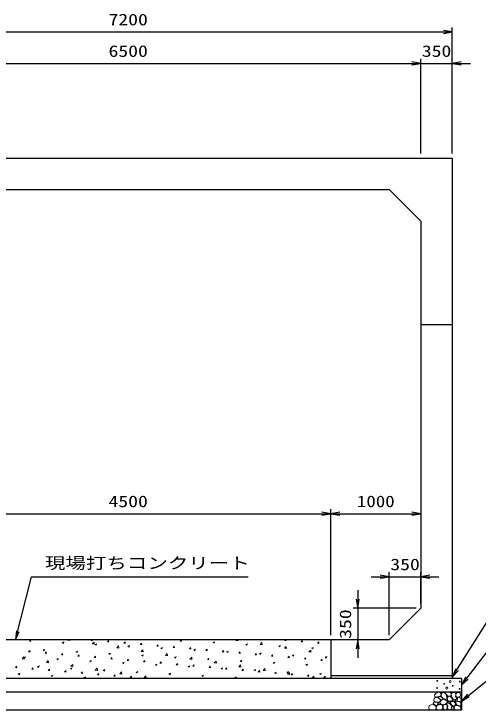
# Model space of a CAD drawing. Units: millimetres at full size. Extents: x 0 to 42050, y 0 to 29700.
# Drawn here: x 7256 to 12411, y 13570 to 21300 of the extents above; entities that cross this region are included whole.
import ezdxf
from ezdxf.enums import TextEntityAlignment as Align

# ---------------------------------------------------------------- set-up
doc = ezdxf.new("R2010")
doc.units = ezdxf.units.MM
for name, color, linetype, lineweight in [('D-DCR-HCHn', 4, 'Continuous', 9), ('D-STR-DIM', 7, 'Continuous', 25), ('D-STR-STRn', 1, 'Continuous', 25), ('D-STR-TXT', 7, 'Continuous', 25)]:
    doc.layers.add(name, color=color, linetype=linetype, lineweight=lineweight)
doc.styles.add('ＭＳ ゴシック', font='')
doc.styles.get('ＭＳ ゴシック').set_extended_font_data('MS Gothic')

# ---------------------------------------------------------------- blocks, each defined once
blk = doc.blocks.new('open_arrow')
at = {"color": 0, "linetype": 'Continuous', "lineweight": -2}
blk.add_lwpolyline([(7.5, 1.25), (0, 0), (7.5, -1.25)], dxfattribs=at)

msp = doc.modelspace()

# ---------------------------------------------------------------- linework, layer by layer
at = {"layer": 'D-DCR-HCHn'}
for p, q in [((7427.549, 14339.53), (7445.334, 14346.357)), ((7427.574, 14339.494), (7440.209, 14330.972)), ((7440.223, 14330.975), (7445.373, 14346.324)), ((7792.58, 14319.188), (7810.365, 14326.014)), ((7792.605, 14319.151), (7805.24, 14310.629)), ((7805.254, 14310.633), (7810.404, 14325.982)), ((7855.178, 14346.048), (7858.97, 14350)), ((7855.206, 14345.989), (7877.796, 14342.485)), ((7877.774, 14342.509), (7876.902, 14350)), ((8113.014, 14344.424), (8117.693, 14350)), ((8113.015, 14344.41), (8128.197, 14343.082)), ((8126.257, 14304.005), (8146.041, 14324.624)), ((8126.286, 14303.946), (8148.875, 14300.443)), ((8128.306, 14343), (8127.015, 14350)), ((8148.853, 14300.467), (8146.047, 14324.589)), ((8157.612, 14298.845), (8175.396, 14305.672)), ((8170.285, 14290.29), (8175.435, 14305.639)), ((8295.199, 14328.485), (8307.444, 14343.078)), ((8295.199, 14328.471), (8310.381, 14327.143)), ((8310.49, 14327.06), (8307.553, 14342.981)), ((8477.383, 14312.532), (8492.565, 14311.203)), ((8477.384, 14312.546), (8489.629, 14327.139)), ((8492.674, 14311.119), (8489.737, 14327.041)), ((8659.568, 14296.607), (8671.814, 14311.2)), ((8674.858, 14295.179), (8671.921, 14311.101)), ((9101.091, 14340.083), (9118.876, 14346.91)), ((9101.114, 14340.047), (9113.748, 14331.525)), ((9113.763, 14331.529), (9118.913, 14346.878)), ((9466.122, 14319.74), (9483.907, 14326.567)), ((9466.145, 14319.704), (9478.779, 14311.182)), ((9478.794, 14311.187), (9483.944, 14326.536)), ((9719.056, 14341.22), (9727.481, 14350)), ((9719.086, 14341.157), (9741.675, 14337.654)), ((9741.652, 14337.681), (9740.219, 14350)), ((9831.154, 14299.397), (9848.938, 14306.224)), ((9843.824, 14290.844), (9848.974, 14306.193)), ((9990.135, 14299.177), (10009.919, 14319.796)), ((10012.732, 14295.639), (10009.925, 14319.761)), ((10263.981, 14344.198), (10279.163, 14342.87)), ((10263.987, 14344.212), (10268.844, 14350)), ((10279.271, 14342.774), (10277.938, 14350)), ((10446.165, 14328.259), (10461.347, 14326.931)), ((10446.172, 14328.273), (10458.417, 14342.866)), ((10461.455, 14326.833), (10458.518, 14342.755)), ((10628.349, 14312.32), (10643.531, 14310.992)), ((10628.356, 14312.333), (10640.602, 14326.927)), ((10643.638, 14310.893), (10640.702, 14326.814)), ((10774.633, 14340.635), (10775, 14340.776)), ((10774.654, 14340.6), (10775, 14340.366)), ((7419.519, 14217.123), (7431.764, 14231.716)), ((7434.812, 14215.704), (7431.875, 14231.626)), ((7579.164, 14237.265), (7596.948, 14244.092)), ((7579.189, 14237.229), (7591.823, 14228.706)), ((7591.837, 14228.71), (7596.988, 14244.059)), ((7944.195, 14216.922), (7961.98, 14223.749)), ((7956.868, 14208.368), (7962.018, 14223.717)), ((8157.636, 14298.809), (8170.27, 14290.287)), ((8397.336, 14261.963), (8417.12, 14282.582)), ((8397.365, 14261.903), (8419.955, 14258.4)), ((8419.932, 14258.424), (8417.126, 14282.547)), ((8522.643, 14278.502), (8540.428, 14285.329)), ((8522.667, 14278.466), (8535.301, 14269.944)), ((8535.315, 14269.948), (8540.466, 14285.297)), ((8659.567, 14296.593), (8674.749, 14295.264)), ((8668.415, 14219.921), (8688.199, 14240.539)), ((8691.011, 14216.382), (8688.205, 14240.505)), ((8841.751, 14280.654), (8856.933, 14279.325)), ((8841.753, 14280.667), (8853.998, 14295.261)), ((8857.041, 14279.239), (8854.105, 14295.16)), ((8887.674, 14258.16), (8905.459, 14264.987)), ((8887.697, 14258.124), (8900.332, 14249.602)), ((8900.346, 14249.606), (8905.496, 14264.955)), ((9023.935, 14264.715), (9039.117, 14263.386)), ((9023.938, 14264.728), (9036.183, 14279.321)), ((9039.225, 14263.299), (9036.288, 14279.22)), ((9206.12, 14248.776), (9221.302, 14247.447)), ((9206.122, 14248.789), (9218.368, 14263.382)), ((9221.409, 14247.358), (9218.472, 14263.28)), ((9252.706, 14237.817), (9270.49, 14244.644)), ((9252.728, 14237.782), (9265.363, 14229.259)), ((9265.377, 14229.264), (9270.527, 14244.613)), ((9388.304, 14232.837), (9403.486, 14231.508)), ((9388.307, 14232.85), (9400.552, 14247.443)), ((9403.593, 14231.418), (9400.656, 14247.339)), ((9570.492, 14216.911), (9582.737, 14231.504)), ((9585.777, 14215.478), (9582.84, 14231.399)), ((9617.737, 14217.474), (9635.522, 14224.301)), ((9630.408, 14208.921), (9635.558, 14224.27)), ((9831.176, 14299.362), (9843.81, 14290.84)), ((9990.165, 14299.115), (10012.755, 14295.611)), ((10196.185, 14279.055), (10213.97, 14285.882)), ((10196.206, 14279.019), (10208.841, 14270.497)), ((10208.855, 14270.502), (10214.005, 14285.851)), ((10261.214, 14257.135), (10280.998, 14277.754)), ((10261.244, 14257.072), (10283.834, 14253.568)), ((10283.811, 14253.596), (10281.004, 14277.719)), ((10532.293, 14215.093), (10552.077, 14235.712)), ((10554.89, 14211.554), (10552.083, 14235.676)), ((10561.216, 14258.712), (10579.001, 14265.539)), ((10561.237, 14258.677), (10573.872, 14250.155)), ((10573.886, 14250.16), (10579.036, 14265.509)), ((7346.695, 14140.664), (7366.478, 14161.283)), ((7365.747, 14155.342), (7383.532, 14162.169)), ((7365.772, 14155.306), (7378.407, 14146.784)), ((7369.29, 14137.126), (7366.484, 14161.248)), ((7378.421, 14146.787), (7383.571, 14162.136)), ((7419.521, 14217.109), (7434.703, 14215.781)), ((7601.704, 14201.184), (7613.949, 14215.777)), ((7601.706, 14201.17), (7616.888, 14199.842)), ((7616.996, 14199.764), (7614.059, 14215.685)), ((7783.889, 14185.245), (7796.134, 14199.838)), ((7783.89, 14185.231), (7799.072, 14183.903)), ((7799.18, 14183.824), (7796.243, 14199.745)), ((7944.219, 14216.886), (7956.854, 14208.364)), ((7966.073, 14169.306), (7978.318, 14183.899)), ((7966.074, 14169.292), (7981.256, 14167.964)), ((7981.363, 14167.883), (7978.427, 14183.805)), ((8148.258, 14153.367), (8160.503, 14167.96)), ((8148.258, 14153.353), (8163.44, 14152.025)), ((8163.547, 14151.943), (8160.611, 14167.864)), ((8309.227, 14196.579), (8327.011, 14203.406)), ((8309.25, 14196.544), (8321.885, 14188.022)), ((8321.899, 14188.025), (8327.049, 14203.374)), ((8330.443, 14137.428), (8342.688, 14152.021)), ((8345.731, 14136.003), (8342.794, 14151.924)), ((8668.444, 14219.861), (8691.034, 14216.357)), ((8674.258, 14176.237), (8692.043, 14183.064)), ((8674.281, 14176.201), (8686.916, 14167.679)), ((8686.93, 14167.683), (8692.08, 14183.032)), ((8939.494, 14177.878), (8959.278, 14198.497)), ((8939.523, 14177.818), (8962.113, 14174.314)), ((8962.09, 14174.34), (8959.284, 14198.462)), ((9039.289, 14155.894), (9057.074, 14162.721)), ((9039.312, 14155.859), (9051.946, 14147.337)), ((9051.961, 14147.341), (9057.111, 14162.69)), ((9210.573, 14135.836), (9230.357, 14156.455)), ((9233.169, 14132.298), (9230.363, 14156.42)), ((9570.488, 14216.897), (9585.67, 14215.569)), ((9617.759, 14217.439), (9630.394, 14208.917)), ((9752.672, 14200.958), (9767.854, 14199.63)), ((9752.676, 14200.972), (9764.922, 14215.565)), ((9767.961, 14199.537), (9765.024, 14215.459)), ((9934.856, 14185.019), (9950.038, 14183.691)), ((9934.861, 14185.033), (9947.106, 14199.626)), ((9950.144, 14183.597), (9947.208, 14199.519)), ((9982.768, 14197.132), (10000.553, 14203.959)), ((9982.79, 14197.097), (9995.424, 14188.575)), ((9995.439, 14188.579), (10000.589, 14203.928)), ((10117.04, 14169.08), (10132.222, 14167.752)), ((10117.046, 14169.094), (10129.291, 14183.687)), ((10132.328, 14167.657), (10129.391, 14183.578)), ((10299.224, 14153.141), (10314.406, 14151.813)), ((10299.23, 14153.155), (10311.476, 14167.748)), ((10314.512, 14151.717), (10311.575, 14167.638)), ((10347.8, 14176.789), (10365.585, 14183.616)), ((10347.821, 14176.754), (10360.455, 14168.232)), ((10360.469, 14168.237), (10365.62, 14183.586)), ((10481.415, 14137.216), (10493.66, 14151.809)), ((10496.696, 14135.776), (10493.759, 14151.698)), ((10532.323, 14215.029), (10554.913, 14211.525)), ((10712.831, 14156.447), (10730.616, 14163.274)), ((10712.852, 14156.412), (10725.486, 14147.89)), ((10725.5, 14147.895), (10730.65, 14163.244)), ((7346.723, 14140.607), (7369.313, 14137.103)), ((7617.774, 14098.621), (7637.557, 14119.24)), ((7617.802, 14098.564), (7640.392, 14095.06)), ((7640.369, 14095.083), (7637.563, 14119.206)), ((7730.779, 14134.999), (7748.563, 14141.826)), ((7730.803, 14134.963), (7743.438, 14126.441)), ((7743.452, 14126.445), (7748.602, 14141.794)), ((7888.853, 14056.579), (7908.637, 14077.198)), ((7911.449, 14053.041), (7908.642, 14077.164)), ((8095.81, 14114.656), (8113.595, 14121.483)), ((8095.834, 14114.621), (8108.468, 14106.099)), ((8108.482, 14106.102), (8113.633, 14121.451)), ((8330.442, 14137.414), (8345.624, 14136.086)), ((8460.841, 14094.314), (8478.626, 14101.141)), ((8460.865, 14094.278), (8473.499, 14085.756)), ((8473.513, 14085.76), (8478.663, 14101.109)), ((8512.626, 14121.475), (8527.808, 14120.147)), ((8512.627, 14121.489), (8524.872, 14136.082)), ((8527.915, 14120.062), (8524.978, 14135.984)), ((8694.81, 14105.536), (8709.992, 14104.208)), ((8694.812, 14105.55), (8707.057, 14120.143)), ((8710.099, 14104.122), (8707.162, 14120.044)), ((8825.873, 14073.971), (8843.657, 14080.798)), ((8825.895, 14073.936), (8838.53, 14065.414)), ((8838.544, 14065.418), (8843.694, 14080.767)), ((8876.994, 14089.597), (8892.176, 14088.269)), ((8876.997, 14089.611), (8889.242, 14104.204)), ((8892.283, 14088.182), (8889.346, 14104.103)), ((9059.178, 14073.658), (9074.36, 14072.33)), ((9059.181, 14073.671), (9071.426, 14088.265)), ((9074.467, 14072.242), (9071.53, 14088.163)), ((9210.602, 14135.775), (9233.192, 14132.271)), ((9241.366, 14057.732), (9253.611, 14072.326)), ((9256.65, 14056.301), (9253.714, 14072.223)), ((9404.321, 14135.552), (9422.105, 14142.378)), ((9404.343, 14135.516), (9416.977, 14126.994)), ((9416.991, 14126.999), (9422.141, 14142.348)), ((9481.652, 14093.794), (9501.436, 14114.412)), ((9481.681, 14093.732), (9504.271, 14090.229)), ((9504.248, 14090.255), (9501.442, 14114.378)), ((9752.731, 14051.751), (9772.515, 14072.37)), ((9769.352, 14115.209), (9787.137, 14122.036)), ((9769.373, 14115.174), (9782.008, 14106.652)), ((9775.327, 14048.213), (9772.521, 14072.335)), ((9782.022, 14106.656), (9787.172, 14122.005)), ((10134.383, 14094.866), (10152.168, 14101.693)), ((10134.404, 14094.832), (10147.039, 14086.309)), ((10147.053, 14086.314), (10152.203, 14101.663)), ((10481.408, 14137.202), (10496.59, 14135.874)), ((10499.415, 14074.524), (10517.199, 14081.351)), ((10499.435, 14074.489), (10512.07, 14065.967)), ((10512.084, 14065.972), (10517.234, 14081.321)), ((10663.592, 14121.263), (10678.774, 14119.935)), ((10663.6, 14121.277), (10675.845, 14135.87)), ((10678.88, 14119.836), (10675.943, 14135.757)), ((7272.578, 14042.006), (7284.823, 14056.599)), ((7272.58, 14041.992), (7287.762, 14040.663)), ((7287.869, 14040.587), (7284.933, 14056.509)), ((7454.763, 14026.066), (7467.008, 14040.66)), ((7454.764, 14026.053), (7469.946, 14024.724)), ((7470.053, 14024.647), (7467.117, 14040.569)), ((7517.362, 14053.076), (7535.147, 14059.903)), ((7517.387, 14053.041), (7530.021, 14044.518)), ((7530.035, 14044.522), (7535.185, 14059.871)), ((7636.947, 14010.127), (7649.192, 14024.72)), ((7636.948, 14010.114), (7652.13, 14008.785)), ((7652.237, 14008.707), (7649.3, 14024.628)), ((7819.132, 13994.188), (7831.377, 14008.781)), ((7819.132, 13994.175), (7834.314, 13992.846)), ((7834.421, 13992.767), (7831.484, 14008.688)), ((7882.394, 14032.734), (7900.178, 14039.56)), ((7882.417, 14032.698), (7895.052, 14024.176)), ((7888.881, 14056.521), (7911.471, 14053.017)), ((7895.066, 14024.18), (7900.216, 14039.529)), ((8001.317, 13978.249), (8013.562, 13992.842)), ((8016.605, 13976.826), (8013.668, 13992.748)), ((8159.932, 14014.537), (8179.716, 14035.156)), ((8159.96, 14014.478), (8182.55, 14010.975)), ((8182.528, 14010.999), (8179.721, 14035.121)), ((8247.425, 14012.391), (8265.21, 14019.218)), ((8247.448, 14012.356), (8260.083, 14003.834)), ((8260.097, 14003.837), (8265.247, 14019.186)), ((8431.011, 13972.494), (8450.795, 13993.113)), ((8453.607, 13968.957), (8450.8, 13993.079)), ((8612.456, 13992.048), (8630.241, 13998.875)), ((8612.479, 13992.013), (8625.114, 13983.491)), ((8625.128, 13983.495), (8630.278, 13998.844)), ((9190.904, 14053.629), (9208.689, 14060.456)), ((9190.926, 14053.594), (9203.561, 14045.071)), ((9203.575, 14045.076), (9208.725, 14060.425)), ((9241.362, 14057.719), (9256.544, 14056.391)), ((9423.546, 14041.78), (9438.728, 14040.452)), ((9423.551, 14041.793), (9435.796, 14056.386)), ((9438.834, 14040.361), (9435.897, 14056.282)), ((9555.935, 14033.286), (9573.72, 14040.113)), ((9555.957, 14033.251), (9568.592, 14024.729)), ((9568.606, 14024.733), (9573.756, 14040.082)), ((9605.731, 14025.841), (9620.913, 14024.513)), ((9605.735, 14025.854), (9617.98, 14040.447)), ((9621.018, 14024.421), (9618.081, 14040.342)), ((9752.76, 14051.689), (9775.35, 14048.186)), ((9787.915, 14009.902), (9803.097, 14008.574)), ((9787.92, 14009.915), (9800.165, 14024.508)), ((9803.202, 14008.48), (9800.265, 14024.402)), ((9920.967, 14012.943), (9938.752, 14019.77)), ((9920.988, 14012.909), (9933.622, 14004.387)), ((9933.636, 14004.391), (9938.787, 14019.74)), ((9970.099, 13993.963), (9985.281, 13992.634)), ((9970.105, 13993.976), (9982.35, 14008.569)), ((9985.386, 13992.54), (9982.449, 14008.462)), ((10023.81, 14009.709), (10043.594, 14030.328)), ((10023.839, 14009.647), (10046.429, 14006.143)), ((10046.406, 14006.171), (10043.6, 14030.293)), ((10152.289, 13978.037), (10164.534, 13992.63)), ((10167.57, 13976.6), (10164.633, 13992.521)), ((10285.998, 13992.601), (10303.783, 13999.428)), ((10286.019, 13992.566), (10298.653, 13984.044)), ((10298.667, 13984.049), (10303.817, 13999.398)), ((7303.946, 13971.153), (7321.73, 13977.98)), ((7303.97, 13971.118), (7316.605, 13962.596)), ((7316.619, 13962.599), (7321.769, 13977.948)), ((7668.977, 13950.811), (7686.762, 13957.638)), ((7669.001, 13950.775), (7681.636, 13942.253)), ((7681.65, 13942.257), (7686.8, 13957.606)), ((8001.317, 13978.236), (8016.499, 13976.907)), ((8034.008, 13930.468), (8051.793, 13937.295)), ((8034.032, 13930.433), (8046.666, 13921.911)), ((8046.68, 13921.915), (8051.83, 13937.264)), ((8183.501, 13962.31), (8195.746, 13976.903)), ((8183.501, 13962.297), (8198.683, 13960.968)), ((8198.789, 13960.886), (8195.852, 13976.807)), ((8365.685, 13946.357), (8380.867, 13945.029)), ((8365.686, 13946.371), (8377.931, 13960.964)), ((8380.972, 13944.946), (8378.036, 13960.867)), ((8431.039, 13972.435), (8453.629, 13968.932)), ((8547.869, 13930.418), (8563.051, 13929.09)), ((8547.871, 13930.432), (8560.116, 13945.025)), ((8563.156, 13929.005), (8560.22, 13944.927)), ((8702.09, 13930.452), (8721.874, 13951.071)), ((8702.118, 13930.393), (8724.708, 13926.889)), ((8724.686, 13926.914), (8721.88, 13951.037)), ((8734.676, 13920), (8742.3, 13929.086)), ((8744.061, 13920), (8742.403, 13928.987)), ((8977.488, 13971.706), (8995.272, 13978.533)), ((8977.51, 13971.671), (8990.144, 13963.149)), ((8990.158, 13963.153), (8995.309, 13978.502)), ((9342.519, 13951.363), (9360.304, 13958.19)), ((9342.541, 13951.328), (9355.175, 13942.806)), ((9355.189, 13942.811), (9360.339, 13958.16)), ((9707.55, 13931.021), (9725.335, 13937.847)), ((9707.571, 13930.986), (9720.206, 13922.464)), ((9720.22, 13922.468), (9725.37, 13937.817)), ((10152.283, 13978.024), (10167.465, 13976.695)), ((10294.889, 13967.667), (10314.673, 13988.285)), ((10294.918, 13967.604), (10317.508, 13964.1)), ((10317.485, 13964.129), (10314.679, 13988.251)), ((10334.467, 13962.085), (10349.649, 13960.756)), ((10334.474, 13962.098), (10346.719, 13976.691)), ((10349.753, 13960.66), (10346.817, 13976.581)), ((10516.651, 13946.146), (10531.833, 13944.817)), ((10516.659, 13946.159), (10528.904, 13960.752)), ((10531.937, 13944.719), (10529, 13960.641)), ((10565.968, 13925.624), (10585.752, 13946.243)), ((10565.997, 13925.561), (10588.587, 13922.058)), ((10588.565, 13922.086), (10585.758, 13946.209)), ((10651.03, 13972.258), (10668.814, 13979.085)), ((10651.05, 13972.224), (10663.684, 13963.702)), ((10663.698, 13963.707), (10668.848, 13979.056)), ((10698.835, 13930.207), (10714.017, 13928.878)), ((10698.843, 13930.22), (10711.088, 13944.813)), ((10714.121, 13928.779), (10711.184, 13944.7))]:
    msp.add_line(p, q, dxfattribs=at)
for points in [[(11992.988, 13729.601), (11999.036, 13735.086), (12000.103, 13740.792), (11996.586, 13753.305), (11986.29, 13767.61), (11963.996, 13766.105), (11942.429, 13755.811), (11927.805, 13735.597), (11929.979, 13722.456), (11936.98, 13715.716), (11948.231, 13713.215), (11964.489, 13717.483), (11985.711, 13724.481)], [(12051.553, 13686.214), (12064.311, 13690.569), (12065.575, 13718.678), (12052.488, 13747.359), (12035.552, 13763.536), (12003.597, 13757.032), (12000.867, 13721.913), (12011.184, 13709.876), (12039.261, 13694.301)], [(12155.31, 13763.906), (12162.244, 13743.102), (12159.933, 13719.988), (12176.113, 13694.562), (12155.31, 13683.005), (12132.195, 13694.562), (12118.327, 13713.053), (12113.704, 13743.102), (12118.327, 13759.283), (12132.195, 13766.217)], [(12173.802, 13761.594), (12194.605, 13766.217), (12213.096, 13756.971), (12215.408, 13736.168), (12210.785, 13719.988), (12187.67, 13713.053), (12171.49, 13713.053), (12164.556, 13724.611), (12164.556, 13750.037)], [(11931.628, 13661.832), (11926.312, 13666.874), (11919.524, 13675.68), (11917.855, 13683.275), (11921.856, 13697.685), (11935.912, 13708.67), (11956.093, 13707.89), (11983.302, 13693.001), (11992.914, 13680.757), (11989.848, 13666.784), (11980.222, 13660.04), (11971.401, 13659.145), (11957.637, 13659.524), (11944.192, 13661.002)], [(12020.202, 13695.711), (12018.546, 13689.566), (12012.989, 13685.193), (12000.81, 13683.302), (11989.695, 13689.802), (11979.408, 13699.138), (11970.142, 13707.333), (11970.365, 13713.462), (11976.264, 13718.875), (11990.797, 13720.356), (12003.53, 13714.383), (12012.989, 13705.165), (12017.719, 13700.556)], [(12011.797, 13629.532), (12047.171, 13636.129), (12062.218, 13648.266), (12066.97, 13667.263), (12052.287, 13681.629), (12023.677, 13689.69), (12002.03, 13676.761), (11988.039, 13659.347), (11991.998, 13641.67)], [(12116.015, 13708.431), (12127.573, 13680.693), (12118.327, 13669.136), (12090.589, 13669.136), (12079.032, 13673.759), (12067.475, 13689.939), (12067.475, 13703.808), (12079.032, 13722.299), (12092.901, 13724.611)], [(12150.687, 13683.005), (12162.244, 13673.759), (12157.621, 13666.824), (12141.441, 13666.824), (12134.507, 13669.136), (12129.884, 13678.382), (12136.818, 13685.316)], [(12217.719, 13703.808), (12224.654, 13683.005), (12215.408, 13669.136), (12192.293, 13666.824), (12176.512, 13673.599), (12183.048, 13689.939), (12178.425, 13699.185), (12187.67, 13708.431), (12201.539, 13713.053)], [(11915.028, 13572.493), (11930.163, 13574.274), (11940.134, 13579.787), (11944.165, 13592.722), (11944.055, 13604.963), (11934.828, 13621.678), (11916.758, 13632.822), (11889.269, 13628.403), (11867.547, 13620.334), (11862.357, 13596.125), (11866.97, 13578.257), (11888.116, 13572.877)], [(11947.403, 13620.331), (11957.105, 13625.079), (11964.11, 13633.822), (11964.281, 13645.084), (11960.058, 13655.627), (11944.811, 13657.625), (11929.946, 13658.018), (11915.519, 13652.512), (11913.151, 13643.273), (11925.46, 13632.195), (11940.445, 13623.15)], [(12012.648, 13623.637), (11997.694, 13632.556), (11971.56, 13632.292), (11950.07, 13613.525), (11946.357, 13584.899), (11960.147, 13574.245), (11996.902, 13571.871), (12013.269, 13581.633), (12017.828, 13604.06)], [(11975.029, 13635.265), (11970.817, 13638.446), (11967.314, 13643.505), (11967.19, 13650.431), (11971.586, 13656.067), (11979.231, 13657.977), (11985.644, 13656.179), (11987.296, 13650.442), (11988.104, 13644.835), (11987.119, 13637.456), (11981.025, 13634.127)], [(12060.412, 13577.783), (12041.15, 13573.503), (12024.028, 13582.064), (12021.888, 13601.326), (12024.032, 13624.878), (12047.571, 13632.327), (12062.553, 13628.603), (12068.973, 13612.027), (12068.973, 13588.484)], [(12077.534, 13575.643), (12071.114, 13594.905), (12073.254, 13616.308), (12058.272, 13639.85), (12077.534, 13650.551), (12098.937, 13639.85), (12111.778, 13622.728), (12116.059, 13594.905), (12111.778, 13579.924), (12098.937, 13573.503)], [(12081.815, 13650.551), (12071.114, 13659.112), (12075.394, 13665.533), (12090.376, 13665.533), (12096.796, 13663.393), (12101.077, 13654.832), (12094.656, 13648.411)], [(12113.918, 13627.009), (12103.217, 13652.692), (12111.778, 13663.393), (12137.461, 13663.393), (12148.162, 13659.112), (12158.863, 13644.131), (12158.863, 13631.289), (12148.162, 13614.167), (12135.321, 13612.027)], [(12118.199, 13579.924), (12118.199, 13605.606), (12128.9, 13612.027), (12139.601, 13605.606), (12141.741, 13590.625), (12139.601, 13577.783), (12124.619, 13573.503)], [(12165.284, 13573.503), (12150.302, 13579.924), (12146.022, 13601.326), (12154.583, 13616.308), (12169.565, 13620.588), (12188.827, 13618.448), (12210.229, 13609.887), (12220.93, 13597.045), (12220.93, 13582.064), (12214.51, 13573.503), (12188.827, 13575.643)], [(12173.845, 13627.009), (12156.723, 13652.692), (12158.863, 13659.112), (12182.406, 13665.533), (12203.808, 13663.393), (12218.79, 13650.551), (12220.93, 13635.57), (12218.79, 13620.588), (12201.668, 13616.308)]]:
    msp.add_lwpolyline(points, close=True, dxfattribs=at)
msp.add_lwpolyline([(12081.568, 13768.547), (12098.907, 13766.446), (12110.742, 13758.701), (12110.374, 13739.819), (12104.486, 13726.087), (12089.975, 13726.185), (12069.893, 13729.153), (12060.201, 13743.689), (12050.918, 13753.492), (12048.116, 13764.345), (12060.901, 13768.547), (12081.918, 13768.547)], dxfattribs=at)
for centre, radius in [((11957.803, 13895.221), 4.5), ((12033.437, 13862.459), 4.5), ((12099.996, 13886.145), 11.25), ((12131.563, 13838.641), 4.5), ((12208.909, 13886.145), 4.5), ((11956.091, 13814.955), 4.5), ((12065.004, 13814.955), 11.25), ((12207.197, 13805.879), 4.5)]:
    msp.add_circle(centre, radius, dxfattribs=at)
at = {"layer": 'D-STR-DIM'}
for p, q in [((12125, 19750), (12125, 21150)), ((4925, 21100), (12125, 21100)), ((11775, 19750), (11775, 20800)), ((11775, 19750), (11775, 20800)), ((12125, 19750), (12125, 20800)), ((5275, 20750), (11775, 20750)), ((11575, 20750), (12325, 20750)), ((10775, 14400), (10775, 15800)), ((10775, 14400), (10775, 15800)), ((6275, 15750), (10775, 15750)), ((10775, 15750), (11775, 15750)), ((11425, 14400), (11425, 15100)), ((11775, 14750), (11775, 15100)), ((11225, 15050), (11975, 15050)), ((11075, 14900), (11075, 14150)), ((11725, 14700), (11025, 14700)), ((11375, 14350), (11025, 14350))]:
    msp.add_line(p, q, dxfattribs=at)
at = {"layer": 'D-STR-STRn'}
for p, q in [((4925, 19700), (12125, 19700)), ((12125, 19700), (12125, 13950)), ((5625, 19350), (11425, 19350)), ((11425, 19350), (11775, 19000)), ((11775, 19000), (11775, 14700)), ((11775, 17850), (12125, 17850)), ((11775, 14700), (11425, 14350)), ((11425, 14350), (5625, 14350)), ((10775, 14350), (10775, 13920)), ((12225, 13920), (4825, 13920)), ((12125, 13950), (10775, 13950)), ((12125, 13950), (12125, 13920)), ((12225, 13920), (12225, 13570)), ((12225, 13770), (4825, 13770)), ((12225, 13570), (4825, 13570))]:
    msp.add_line(p, q, dxfattribs=at)
at = {"layer": 'D-STR-TXT'}
for points in [[(7275, 14350), (7450, 15050), (7550, 15050), (9856.345, 15050)], [(12125, 13935), (12575, 14650), (12675, 14650), (15208.756, 14650)], [(12225, 13845), (12575, 14300), (12675, 14300), (14526.523, 14300)], [(12225, 13670), (12575, 13950), (12675, 13950), (13339.721, 13950)]]:
    msp.add_lwpolyline(points, dxfattribs=at)

# ---------------------------------------------------------------- block references
at = {"layer": 'D-STR-DIM', "xscale": 13.3, "yscale": 13.3}
for p, rotation in [((12125, 21100), 180), ((11775, 20750), 180), ((11775, 20750), 180), ((10775, 15750), 180), ((11775, 15750), 180), ((11425, 15050), 180), ((11075, 14700), 90), ((11075, 14350), 270)]:
    msp.add_blockref('open_arrow', p, dxfattribs=dict(at, rotation=rotation))
for p in [(12125, 20750), (10775, 15750), (11775, 15050)]:
    msp.add_blockref('open_arrow', p, dxfattribs=at)
at = {"layer": 'D-STR-TXT', "xscale": 13.3, "yscale": 13.3}
for p, rotation in [((7275, 14350), 76), ((12125, 13935), 57.8), ((12225, 13845), 52.4), ((12225, 13670), 38.7)]:
    msp.add_blockref('open_arrow', p, dxfattribs=dict(at, rotation=rotation))

# ---------------------------------------------------------------- texts
at = {"layer": 'D-STR-DIM', "style": 'ＭＳ ゴシック'}
for s, width, p in [('7200', 1.25, (8525, 21237.5)), ('6500', 1.25, (8525, 20887.5)), ('350', 1.25, (11950, 20887.5)), ('4500', 1.25, (8525, 15887.5)), ('1000', 1.2, (11275, 15887.5)), ('350', 1.25, (11600, 15187.5))]:
    msp.add_text(s, height=128.3, dxfattribs=dict(at, width=width)).set_placement(p, align=Align.MIDDLE_CENTER)
at = {"layer": 'D-STR-DIM', "style": 'ＭＳ ゴシック', "width": 1.25}
msp.add_text('350', height=128.3, rotation=90, dxfattribs=at).set_placement((10937.5, 14525), align=Align.MIDDLE_CENTER)
at = {"layer": 'D-STR-TXT', "style": 'ＭＳ ゴシック', "width": 1.3}
msp.add_text('現場打ちコンクリート', height=128.3, dxfattribs=at).set_placement((7600, 15100), align=Align.BOTTOM_LEFT)

doc.saveas('drawing.dxf')
